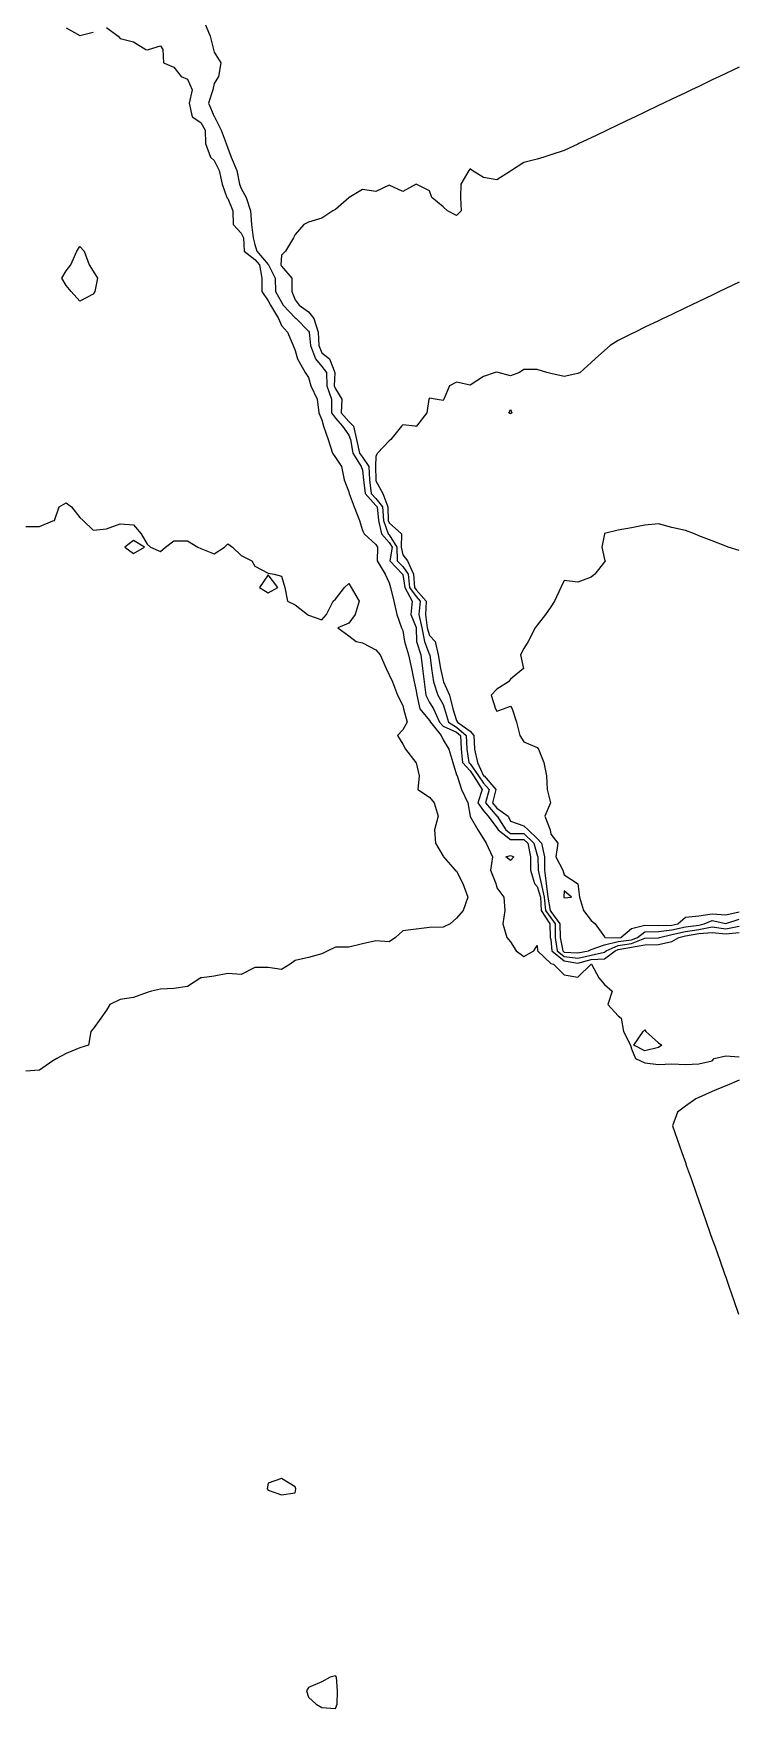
# Model space of a CAD drawing. Header units: metres. Extents: x 2681030 to 2681330, y 1246000 to 1246290.
# Drawn here: x 2681196.5 to 2681222.7, y 1246193.6 to 1246255.8 of the extents above; entities that cross this region are included whole.
import ezdxf

# ---------------------------------------------------------------- set-up
doc = ezdxf.new("R2010")
doc.units = ezdxf.units.M
doc.layers.add('BASIS_HOEHENLINIEN', color=8, linetype='Continuous')

msp = doc.modelspace()

# ---------------------------------------------------------------- linework, layer by layer
at = {"layer": 'BASIS_HOEHENLINIEN'}
for points in [[(2681197.75, 1246256.06, 429), (2681198.25, 1246255.776, 429), (2681198.75, 1246255.899, 429)], [(2681199.25, 1246256.065, 429), (2681199.683, 1246255.75, 429), (2681199.75, 1246255.66, 429), (2681200.25, 1246255.536, 429), (2681200.708, 1246255.25, 429), (2681200.75, 1246255.235, 429), (2681200.805, 1246255.25, 429), (2681201.25, 1246255.386, 429), (2681201.332, 1246255.25, 429), (2681201.362, 1246254.75, 429), (2681201.75, 1246254.589, 429), (2681202.02, 1246254.25, 429), (2681202.25, 1246254.143, 429), (2681202.426, 1246253.75, 429), (2681202.318, 1246253.25, 429), (2681202.425, 1246252.75, 429), (2681202.75, 1246252.536, 429), (2681202.915, 1246252.25, 429), (2681202.919, 1246251.75, 429), (2681203.106, 1246251.25, 429), (2681203.25, 1246251.122, 429), (2681203.431, 1246250.75, 429), (2681203.538, 1246250.25, 429), (2681203.717, 1246249.75, 429), (2681203.75, 1246249.718, 429), (2681203.939, 1246249.25, 429), (2681203.956, 1246248.75, 429), (2681204.25, 1246248.422, 429), (2681204.329, 1246248.25, 429), (2681204.363, 1246247.75, 429), (2681204.75, 1246247.445, 429), (2681204.926, 1246247.25, 429), (2681205.01, 1246246.75, 429), (2681205.01, 1246246.25, 429), (2681205.25, 1246245.914, 429), (2681205.342, 1246245.75, 429), (2681205.632, 1246245.25, 429), (2681205.75, 1246244.99, 429), (2681205.972, 1246244.75, 429), (2681206.184, 1246244.25, 429), (2681206.25, 1246244.064, 429), (2681206.345, 1246243.75, 429), (2681206.622, 1246243.25, 429), (2681206.75, 1246243.057, 429), (2681206.834, 1246242.75, 429), (2681207.068, 1246242.25, 429), (2681207.127, 1246241.75, 429), (2681207.25, 1246241.484, 429), (2681207.301, 1246241.25, 429), (2681207.478, 1246240.75, 429), (2681207.64, 1246240.25, 429), (2681207.75, 1246240.088, 429), (2681207.973, 1246239.75, 429), (2681208.077, 1246239.25, 429), (2681208.25, 1246238.808, 429), (2681208.26, 1246238.75, 429), (2681208.44, 1246238.25, 429), (2681208.645, 1246237.75, 429), (2681208.75, 1246237.377, 429), (2681208.819, 1246237.25, 429), (2681209.25, 1246236.858, 429), (2681209.314, 1246236.75, 429), (2681209.295, 1246236.25, 429), (2681209.598, 1246235.75, 429), (2681209.75, 1246235.43, 429), (2681209.797, 1246235.25, 429), (2681209.916, 1246234.75, 429), (2681210.031, 1246234.25, 429), (2681210.202, 1246233.75, 429), (2681210.25, 1246233.651, 429), (2681210.316, 1246233.25, 429), (2681210.469, 1246232.75, 429), (2681210.572, 1246232.25, 429), (2681210.677, 1246231.75, 429), (2681210.75, 1246231.413, 429), (2681210.77, 1246231.25, 429), (2681210.884, 1246230.75, 429), (2681211.25, 1246230.31, 429), (2681211.279, 1246230.25, 429), (2681211.677, 1246229.75, 429), (2681211.75, 1246229.589, 429), (2681211.959, 1246229.25, 429), (2681212.108, 1246228.75, 429), (2681212.25, 1246228.291, 429), (2681212.267, 1246228.25, 429), (2681212.432, 1246227.75, 429), (2681212.669, 1246227.25, 429), (2681212.749, 1246226.75, 429), (2681212.75, 1246226.747, 429), (2681213.038, 1246226.25, 429), (2681213.25, 1246225.915, 429), (2681213.351, 1246225.75, 429), (2681213.591, 1246225.25, 429), (2681213.51, 1246224.75, 429), (2681213.704, 1246224.25, 429), (2681213.75, 1246224.088, 429), (2681214.012, 1246223.75, 429), (2681214.037, 1246223.25, 429), (2681213.965, 1246222.75, 429), (2681214.116, 1246222.25, 429), (2681214.25, 1246222.086, 429), (2681214.47, 1246221.75, 429), (2681214.75, 1246221.536, 429), (2681215.123, 1246221.75, 429), (2681215.25, 1246221.95, 429), (2681215.259, 1246221.75, 429), (2681215.75, 1246221.28, 429), (2681215.849, 1246221.25, 429), (2681216.25, 1246220.856, 429), (2681216.75, 1246220.768, 429), (2681217.248, 1246221.25, 429), (2681217.25, 1246221.251, 429), (2681217.261, 1246221.25, 429), (2681217.541, 1246220.75, 429), (2681217.75, 1246220.5, 429), (2681218.032, 1246220.25, 429), (2681217.867, 1246219.75, 429), (2681218.25, 1246219.333, 429), (2681218.37, 1246219.25, 429), (2681218.451, 1246218.75, 429), (2681218.715, 1246218.25, 429), (2681218.75, 1246218.11, 429), (2681218.899, 1246217.75, 429), (2681219.25, 1246217.594, 429), (2681219.75, 1246217.52, 429), (2681220.25, 1246217.546, 429), (2681220.75, 1246217.524, 429), (2681221.25, 1246217.549, 429), (2681221.75, 1246217.665, 429), (2681221.82, 1246217.75, 429), (2681222.25, 1246217.848, 429), (2681222.75, 1246217.814, 429)], [(2681202.885, 1246256.25, 428.5), (2681203.092, 1246255.75, 428.5), (2681203.224, 1246255.25, 428.5), (2681203.25, 1246255.147, 428.5), (2681203.492, 1246254.75, 428.5), (2681203.4, 1246254.25, 428.5), (2681203.25, 1246253.984, 428.5), (2681203.195, 1246253.75, 428.5), (2681203.04, 1246253.25, 428.5), (2681203.25, 1246252.759, 428.5), (2681203.259, 1246252.75, 428.5), (2681203.51, 1246252.25, 428.5), (2681203.689, 1246251.75, 428.5), (2681203.75, 1246251.582, 428.5), (2681203.874, 1246251.25, 428.5), (2681204.089, 1246250.75, 428.5), (2681204.181, 1246250.25, 428.5), (2681204.25, 1246250.085, 428.5), (2681204.433, 1246249.75, 428.5), (2681204.59, 1246249.25, 428.5), (2681204.63, 1246248.75, 428.5), (2681204.691, 1246248.25, 428.5), (2681204.75, 1246248.004, 428.5), (2681204.832, 1246247.75, 428.5), (2681205.25, 1246247.261, 428.5), (2681205.259, 1246247.25, 428.5), (2681205.51, 1246246.75, 428.5), (2681205.526, 1246246.25, 428.5), (2681205.75, 1246245.857, 428.5), (2681205.814, 1246245.75, 428.5), (2681206.25, 1246245.281, 428.5), (2681206.286, 1246245.25, 428.5), (2681206.75, 1246244.787, 428.5), (2681206.771, 1246244.75, 428.5), (2681206.819, 1246244.25, 428.5), (2681207.004, 1246243.75, 428.5), (2681207.25, 1246243.47, 428.5), (2681207.42, 1246243.25, 428.5), (2681207.431, 1246242.75, 428.5), (2681207.608, 1246242.25, 428.5), (2681207.599, 1246241.75, 428.5), (2681207.75, 1246241.547, 428.5), (2681208.01, 1246241.25, 428.5), (2681208.25, 1246240.913, 428.5), (2681208.311, 1246240.75, 428.5), (2681208.397, 1246240.25, 428.5), (2681208.709, 1246239.75, 428.5), (2681208.75, 1246239.613, 428.5), (2681208.795, 1246239.25, 428.5), (2681208.851, 1246238.75, 428.5), (2681209.25, 1246238.307, 428.5), (2681209.296, 1246238.25, 428.5), (2681209.349, 1246237.75, 428.5), (2681209.455, 1246237.25, 428.5), (2681209.75, 1246236.925, 428.5), (2681209.854, 1246236.75, 428.5), (2681209.768, 1246236.25, 428.5), (2681210.246, 1246235.75, 428.5), (2681210.25, 1246235.74, 428.5), (2681210.322, 1246235.25, 428.5), (2681210.601, 1246234.75, 428.5), (2681210.549, 1246234.25, 428.5), (2681210.75, 1246233.769, 428.5), (2681210.755, 1246233.75, 428.5), (2681210.761, 1246233.25, 428.5), (2681210.921, 1246232.75, 428.5), (2681210.986, 1246232.25, 428.5), (2681211.047, 1246231.75, 428.5), (2681211.107, 1246231.25, 428.5), (2681211.25, 1246230.977, 428.5), (2681211.398, 1246230.75, 428.5), (2681211.615, 1246230.25, 428.5), (2681211.75, 1246230.101, 428.5), (2681212.25, 1246229.876, 428.5), (2681212.392, 1246229.75, 428.5), (2681212.422, 1246229.25, 428.5), (2681212.465, 1246228.75, 428.5), (2681212.75, 1246228.441, 428.5), (2681212.884, 1246228.25, 428.5), (2681213.195, 1246227.75, 428.5), (2681213.037, 1246227.25, 428.5), (2681213.25, 1246226.956, 428.5), (2681213.419, 1246226.75, 428.5), (2681213.75, 1246226.327, 428.5), (2681213.799, 1246226.25, 428.5), (2681214.25, 1246225.89, 428.5), (2681214.75, 1246225.89, 428.5), (2681214.894, 1246225.75, 428.5), (2681214.997, 1246225.25, 428.5), (2681214.996, 1246224.75, 428.5), (2681215.144, 1246224.25, 428.5), (2681215.25, 1246224.14, 428.5), (2681215.362, 1246223.75, 428.5), (2681215.391, 1246223.25, 428.5), (2681215.72, 1246222.75, 428.5), (2681215.732, 1246222.25, 428.5), (2681215.75, 1246222.176, 428.5), (2681215.792, 1246221.75, 428.5), (2681216.25, 1246221.38, 428.5), (2681216.75, 1246221.291, 428.5), (2681217.25, 1246221.423, 428.5), (2681217.75, 1246221.459, 428.5), (2681218.136, 1246221.75, 428.5), (2681218.25, 1246221.801, 428.5), (2681218.75, 1246221.881, 428.5), (2681219.25, 1246221.976, 428.5), (2681219.75, 1246221.981, 428.5), (2681220.25, 1246222.093, 428.5), (2681220.512, 1246222.25, 428.5), (2681220.75, 1246222.308, 428.5), (2681221.25, 1246222.391, 428.5), (2681221.75, 1246222.432, 428.5), (2681222.25, 1246222.38, 428.5), (2681222.75, 1246222.433, 428.5)], [(2681222.75, 1246254.597, 428), (2681222.25, 1246254.358, 428), (2681222.024, 1246254.25, 428), (2681221.75, 1246254.119, 428), (2681221.25, 1246253.88, 428), (2681220.979, 1246253.75, 428), (2681220.75, 1246253.641, 428), (2681220.25, 1246253.402, 428), (2681219.933, 1246253.25, 428), (2681219.75, 1246253.163, 428), (2681219.25, 1246252.924, 428), (2681218.887, 1246252.75, 428), (2681218.75, 1246252.685, 428), (2681218.25, 1246252.446, 428), (2681217.841, 1246252.25, 428), (2681217.75, 1246252.207, 428), (2681217.25, 1246251.967, 428), (2681216.795, 1246251.75, 428), (2681216.75, 1246251.729, 428), (2681216.25, 1246251.497, 428), (2681215.75, 1246251.33, 428), (2681215.492, 1246251.25, 428), (2681215.25, 1246251.174, 428), (2681214.75, 1246251.054, 428), (2681214.287, 1246250.75, 428), (2681214.25, 1246250.733, 428), (2681213.75, 1246250.409, 428), (2681213.25, 1246250.489, 428), (2681212.829, 1246250.75, 428), (2681212.75, 1246250.809, 428), (2681212.704, 1246250.75, 428), (2681212.413, 1246250.25, 428), (2681212.399, 1246249.75, 428), (2681212.424, 1246249.25, 428), (2681212.25, 1246249.084, 428), (2681211.916, 1246249.25, 428), (2681211.75, 1246249.399, 428), (2681211.33, 1246249.75, 428), (2681211.25, 1246250.002, 428), (2681210.75, 1246250.24, 428), (2681210.25, 1246249.976, 428), (2681209.75, 1246250.204, 428), (2681209.25, 1246249.976, 428), (2681208.75, 1246250.046, 428), (2681208.266, 1246249.75, 428), (2681208.25, 1246249.737, 428), (2681207.75, 1246249.309, 428), (2681207.659, 1246249.25, 428), (2681207.25, 1246248.98, 428), (2681206.75, 1246248.829, 428), (2681206.573, 1246248.75, 428), (2681206.25, 1246248.375, 428), (2681206.197, 1246248.25, 428), (2681205.897, 1246247.75, 428), (2681205.75, 1246247.606, 428), (2681205.725, 1246247.25, 428), (2681205.75, 1246247.196, 428), (2681206.131, 1246246.75, 428), (2681206.13, 1246246.25, 428), (2681206.25, 1246245.946, 428), (2681206.403, 1246245.75, 428), (2681206.75, 1246245.498, 428), (2681206.943, 1246245.25, 428), (2681207.111, 1246244.75, 428), (2681207.135, 1246244.25, 428), (2681207.25, 1246243.972, 428), (2681207.525, 1246243.75, 428), (2681207.724, 1246243.25, 428), (2681207.701, 1246242.75, 428), (2681207.75, 1246242.64, 428), (2681207.985, 1246242.25, 428), (2681207.958, 1246241.75, 428), (2681208.25, 1246241.425, 428), (2681208.418, 1246241.25, 428), (2681208.537, 1246240.75, 428), (2681208.647, 1246240.25, 428), (2681208.75, 1246240.095, 428), (2681208.985, 1246239.75, 428), (2681209.021, 1246239.25, 428), (2681209.076, 1246238.75, 428), (2681209.25, 1246238.557, 428), (2681209.498, 1246238.25, 428), (2681209.531, 1246237.75, 428), (2681209.714, 1246237.25, 428), (2681209.75, 1246237.211, 428), (2681210.025, 1246236.75, 428), (2681210.041, 1246236.25, 428), (2681210.25, 1246236.033, 428), (2681210.449, 1246235.75, 428), (2681210.504, 1246235.25, 428), (2681210.75, 1246234.92, 428), (2681210.903, 1246234.75, 428), (2681210.853, 1246234.25, 428), (2681210.954, 1246233.75, 428), (2681211.063, 1246233.25, 428), (2681211.25, 1246232.752, 428), (2681211.251, 1246232.75, 428), (2681211.323, 1246232.25, 428), (2681211.395, 1246231.75, 428), (2681211.552, 1246231.25, 428), (2681211.75, 1246230.9, 428), (2681211.8, 1246230.75, 428), (2681211.945, 1246230.25, 428), (2681212.25, 1246230.069, 428), (2681212.61, 1246229.75, 428), (2681212.627, 1246229.25, 428), (2681212.707, 1246228.75, 428), (2681212.75, 1246228.704, 428), (2681213.068, 1246228.25, 428), (2681213.25, 1246227.988, 428), (2681213.464, 1246227.75, 428), (2681213.325, 1246227.25, 428), (2681213.75, 1246226.758, 428), (2681213.761, 1246226.75, 428), (2681214.074, 1246226.25, 428), (2681214.25, 1246226.11, 428), (2681214.75, 1246226.111, 428), (2681215.124, 1246225.75, 428), (2681215.25, 1246225.307, 428), (2681215.267, 1246225.25, 428), (2681215.281, 1246224.75, 428), (2681215.392, 1246224.25, 428), (2681215.499, 1246223.75, 428), (2681215.557, 1246223.25, 428), (2681215.75, 1246222.974, 428), (2681215.914, 1246222.75, 428), (2681215.919, 1246222.25, 428), (2681215.993, 1246221.75, 428), (2681216.25, 1246221.542, 428), (2681216.75, 1246221.484, 428), (2681217.25, 1246221.595, 428), (2681217.75, 1246221.703, 428)], [(2681198.81, 1246246.25, 429.5), (2681198.75, 1246246.162, 429.5), (2681198.25, 1246245.894, 429.5), (2681197.934, 1246246.25, 429.5), (2681197.75, 1246246.484, 429.5), (2681197.58, 1246246.75, 429.5), (2681197.75, 1246247.022, 429.5), (2681197.924, 1246247.25, 429.5), (2681198.144, 1246247.75, 429.5), (2681198.25, 1246247.924, 429.5), (2681198.418, 1246247.75, 429.5), (2681198.602, 1246247.25, 429.5), (2681198.75, 1246247.012, 429.5), (2681198.906, 1246246.75, 429.5), (2681198.81, 1246246.25, 429.5)], [(2681222.75, 1246246.601, 427.5), (2681222.25, 1246246.362, 427.5), (2681222.016, 1246246.25, 427.5), (2681221.75, 1246246.123, 427.5), (2681221.25, 1246245.884, 427.5), (2681220.97, 1246245.75, 427.5), (2681220.75, 1246245.645, 427.5), (2681220.25, 1246245.406, 427.5), (2681219.924, 1246245.25, 427.5), (2681219.75, 1246245.167, 427.5), (2681219.25, 1246244.928, 427.5), (2681218.879, 1246244.75, 427.5), (2681218.75, 1246244.688, 427.5), (2681218.25, 1246244.437, 427.5), (2681217.957, 1246244.25, 427.5), (2681217.75, 1246244.065, 427.5), (2681217.397, 1246243.75, 427.5), (2681217.25, 1246243.618, 427.5), (2681216.844, 1246243.25, 427.5), (2681216.75, 1246243.207, 427.5), (2681216.25, 1246243.091, 427.5), (2681215.75, 1246243.204, 427.5), (2681215.607, 1246243.25, 427.5), (2681215.25, 1246243.357, 427.5), (2681214.75, 1246243.352, 427.5), (2681214.588, 1246243.25, 427.5), (2681214.25, 1246243.116, 427.5), (2681213.794, 1246243.25, 427.5), (2681213.75, 1246243.262, 427.5), (2681213.683, 1246243.25, 427.5), (2681213.25, 1246243.102, 427.5), (2681212.75, 1246242.769, 427.5), (2681212.25, 1246242.883, 427.5), (2681211.989, 1246242.75, 427.5), (2681211.779, 1246242.25, 427.5), (2681211.75, 1246242.203, 427.5), (2681211.449, 1246242.25, 427.5), (2681211.25, 1246242.29, 427.5), (2681211.221, 1246242.25, 427.5), (2681211.14, 1246241.75, 427.5), (2681210.756, 1246241.25, 427.5), (2681210.75, 1246241.244, 427.5), (2681210.708, 1246241.25, 427.5), (2681210.25, 1246241.298, 427.5), (2681210.204, 1246241.25, 427.5), (2681209.809, 1246240.75, 427.5), (2681209.75, 1246240.709, 427.5), (2681209.31, 1246240.25, 427.5), (2681209.25, 1246240.141, 427.5), (2681209.24, 1246239.75, 427.5), (2681209.246, 1246239.25, 427.5), (2681209.25, 1246239.214, 427.5), (2681209.507, 1246238.75, 427.5), (2681209.7, 1246238.25, 427.5), (2681209.712, 1246237.75, 427.5), (2681209.75, 1246237.653, 427.5), (2681210.203, 1246237.25, 427.5), (2681210.195, 1246236.75, 427.5), (2681210.25, 1246236.463, 427.5), (2681210.425, 1246236.25, 427.5), (2681210.649, 1246235.75, 427.5), (2681210.686, 1246235.25, 427.5), (2681210.75, 1246235.164, 427.5), (2681211.123, 1246234.75, 427.5), (2681211.1, 1246234.25, 427.5), (2681211.153, 1246233.75, 427.5), (2681211.25, 1246233.468, 427.5), (2681211.457, 1246233.25, 427.5), (2681211.567, 1246232.75, 427.5), (2681211.658, 1246232.25, 427.5), (2681211.75, 1246231.803, 427.5), (2681211.769, 1246231.75, 427.5), (2681211.986, 1246231.25, 427.5), (2681212.114, 1246230.75, 427.5), (2681212.25, 1246230.312, 427.5), (2681212.288, 1246230.25, 427.5), (2681212.75, 1246229.912, 427.5), (2681212.891, 1246229.75, 427.5), (2681212.911, 1246229.25, 427.5), (2681213.022, 1246228.75, 427.5), (2681213.25, 1246228.258, 427.5), (2681213.272, 1246228.25, 427.5), (2681213.703, 1246227.75, 427.5), (2681213.583, 1246227.25, 427.5), (2681213.75, 1246227.057, 427.5), (2681214.165, 1246226.75, 427.5), (2681214.25, 1246226.566, 427.5), (2681214.75, 1246226.399, 427.5), (2681214.91, 1246226.25, 427.5), (2681215.25, 1246225.93, 427.5), (2681215.407, 1246225.75, 427.5), (2681215.511, 1246225.25, 427.5), (2681215.519, 1246224.75, 427.5), (2681215.577, 1246224.25, 427.5), (2681215.635, 1246223.75, 427.5), (2681215.723, 1246223.25, 427.5), (2681215.75, 1246223.212, 427.5), (2681216.088, 1246222.75, 427.5), (2681216.094, 1246222.25, 427.5), (2681216.193, 1246221.75, 427.5), (2681216.25, 1246221.704, 427.5), (2681216.75, 1246221.676, 427.5)], [(2681214.302, 1246241.75, 427.5), (2681214.25, 1246241.71, 427.5), (2681214.186, 1246241.75, 427.5), (2681214.25, 1246241.876, 427.5), (2681214.302, 1246241.75, 427.5)], [(2681196.25, 1246237.523, 429.5), (2681196.75, 1246237.516, 429.5), (2681197.25, 1246237.737, 429.5), (2681197.316, 1246237.75, 429.5), (2681197.483, 1246238.25, 429.5), (2681197.75, 1246238.397, 429.5), (2681197.941, 1246238.25, 429.5), (2681198.25, 1246237.859, 429.5), (2681198.373, 1246237.75, 429.5), (2681198.75, 1246237.383, 429.5), (2681199.25, 1246237.44, 429.5), (2681199.75, 1246237.623, 429.5), (2681200.25, 1246237.587, 429.5), (2681200.538, 1246237.25, 429.5), (2681200.75, 1246236.865, 429.5), (2681200.883, 1246236.75, 429.5), (2681201.25, 1246236.597, 429.5), (2681201.439, 1246236.75, 429.5), (2681201.75, 1246236.988, 429.5), (2681202.25, 1246236.986, 429.5), (2681202.635, 1246236.75, 429.5), (2681202.75, 1246236.709, 429.5), (2681203.25, 1246236.5, 429.5), (2681203.631, 1246236.75, 429.5), (2681203.75, 1246236.871, 429.5), (2681203.921, 1246236.75, 429.5), (2681204.25, 1246236.44, 429.5), (2681204.65, 1246236.25, 429.5), (2681204.75, 1246236.051, 429.5), (2681205.25, 1246235.782, 429.5), (2681205.473, 1246235.75, 429.5), (2681205.75, 1246235.671, 429.5), (2681205.864, 1246235.25, 429.5), (2681205.975, 1246234.75, 429.5), (2681206.25, 1246234.616, 429.5), (2681206.717, 1246234.25, 429.5), (2681206.75, 1246234.225, 429.5), (2681207.25, 1246234.048, 429.5), (2681207.42, 1246234.25, 429.5), (2681207.663, 1246234.75, 429.5), (2681207.75, 1246234.82, 429.5), (2681208.085, 1246235.25, 429.5), (2681208.25, 1246235.403, 429.5), (2681208.331, 1246235.25, 429.5), (2681208.627, 1246234.75, 429.5), (2681208.486, 1246234.25, 429.5), (2681208.25, 1246233.931, 429.5), (2681207.843, 1246233.75, 429.5), (2681208.25, 1246233.459, 429.5), (2681208.522, 1246233.25, 429.5), (2681208.75, 1246233.194, 429.5), (2681209.25, 1246232.943, 429.5), (2681209.409, 1246232.75, 429.5), (2681209.636, 1246232.25, 429.5), (2681209.75, 1246232.011, 429.5), (2681209.866, 1246231.75, 429.5), (2681210.057, 1246231.25, 429.5), (2681210.25, 1246230.869, 429.5), (2681210.274, 1246230.75, 429.5), (2681210.419, 1246230.25, 429.5), (2681210.25, 1246229.966, 429.5), (2681210.052, 1246229.75, 429.5), (2681210.25, 1246229.434, 429.5), (2681210.354, 1246229.25, 429.5), (2681210.741, 1246228.75, 429.5), (2681210.75, 1246228.732, 429.5), (2681210.862, 1246228.25, 429.5), (2681210.809, 1246227.75, 429.5), (2681211.25, 1246227.463, 429.5), (2681211.422, 1246227.25, 429.5), (2681211.563, 1246226.75, 429.5), (2681211.429, 1246226.25, 429.5), (2681211.469, 1246225.75, 429.5), (2681211.75, 1246225.265, 429.5), (2681211.76, 1246225.25, 429.5), (2681212.196, 1246224.75, 429.5), (2681212.25, 1246224.709, 429.5), (2681212.478, 1246224.25, 429.5), (2681212.669, 1246223.75, 429.5), (2681212.5, 1246223.25, 429.5), (2681212.25, 1246222.961, 429.5), (2681212.013, 1246222.75, 429.5), (2681211.75, 1246222.631, 429.5), (2681211.25, 1246222.613, 429.5), (2681210.75, 1246222.551, 429.5), (2681210.25, 1246222.488, 429.5), (2681209.986, 1246222.25, 429.5), (2681209.75, 1246222.084, 429.5), (2681209.25, 1246222.12, 429.5), (2681208.75, 1246222.006, 429.5), (2681208.25, 1246221.885, 429.5), (2681207.75, 1246221.889, 429.5), (2681207.47, 1246221.75, 429.5), (2681207.25, 1246221.64, 429.5), (2681206.75, 1246221.506, 429.5), (2681206.25, 1246221.394, 429.5), (2681206.063, 1246221.25, 429.5), (2681205.75, 1246221.06, 429.5), (2681205.25, 1246221.127, 429.5), (2681204.75, 1246221.125, 429.5), (2681204.25, 1246220.866, 429.5), (2681203.75, 1246220.904, 429.5), (2681203.25, 1246220.807, 429.5), (2681202.783, 1246220.75, 429.5), (2681202.75, 1246220.745, 429.5), (2681202.25, 1246220.419, 429.5), (2681201.75, 1246220.349, 429.5), (2681201.25, 1246220.322, 429.5), (2681200.917, 1246220.25, 429.5), (2681200.75, 1246220.207, 429.5), (2681200.25, 1246220.019, 429.5), (2681199.75, 1246219.948, 429.5), (2681199.365, 1246219.75, 429.5), (2681199.25, 1246219.543, 429.5), (2681199.029, 1246219.25, 429.5), (2681198.75, 1246218.852, 429.5), (2681198.667, 1246218.75, 429.5), (2681198.582, 1246218.25, 429.5), (2681198.25, 1246218.145, 429.5), (2681197.75, 1246217.939, 429.5), (2681197.402, 1246217.75, 429.5), (2681197.25, 1246217.667, 429.5), (2681196.75, 1246217.321, 429.5), (2681196.25, 1246217.284, 429.5)], [(2681222.75, 1246236.635, 427), (2681222.334, 1246236.75, 427), (2681222.25, 1246236.785, 427), (2681221.75, 1246236.992, 427), (2681221.25, 1246237.173, 427), (2681221.095, 1246237.25, 427), (2681220.75, 1246237.374, 427), (2681220.25, 1246237.488, 427), (2681219.75, 1246237.62, 427), (2681219.25, 1246237.565, 427), (2681218.75, 1246237.473, 427), (2681218.25, 1246237.38, 427), (2681217.75, 1246237.259, 427), (2681217.747, 1246237.25, 427), (2681217.649, 1246236.75, 427), (2681217.75, 1246236.294, 427), (2681217.772, 1246236.25, 427), (2681217.75, 1246236.212, 427), (2681217.388, 1246235.75, 427), (2681217.25, 1246235.633, 427), (2681216.75, 1246235.455, 427), (2681216.25, 1246235.513, 427), (2681216.123, 1246235.25, 427), (2681215.882, 1246234.75, 427), (2681215.75, 1246234.534, 427), (2681215.558, 1246234.25, 427), (2681215.25, 1246233.853, 427), (2681215.173, 1246233.75, 427), (2681214.906, 1246233.25, 427), (2681214.75, 1246232.983, 427), (2681214.621, 1246232.75, 427), (2681214.733, 1246232.25, 427), (2681214.25, 1246231.849, 427), (2681214.178, 1246231.75, 427), (2681213.75, 1246231.475, 427), (2681213.535, 1246231.25, 427), (2681213.7, 1246230.75, 427), (2681213.75, 1246230.661, 427), (2681213.988, 1246230.75, 427), (2681214.25, 1246230.847, 427), (2681214.321, 1246230.75, 427), (2681214.472, 1246230.25, 427), (2681214.598, 1246229.75, 427), (2681214.75, 1246229.524, 427), (2681215.25, 1246229.308, 427), (2681215.298, 1246229.25, 427), (2681215.493, 1246228.75, 427), (2681215.595, 1246228.25, 427), (2681215.615, 1246227.75, 427), (2681215.737, 1246227.25, 427), (2681215.524, 1246226.75, 427), (2681215.725, 1246226.25, 427), (2681215.75, 1246226.084, 427), (2681216.017, 1246225.75, 427), (2681215.939, 1246225.25, 427), (2681216.197, 1246224.75, 427), (2681216.25, 1246224.574, 427), (2681216.74, 1246224.25, 427), (2681216.75, 1246224.236, 427), (2681216.818, 1246223.75, 427), (2681216.96, 1246223.25, 427), (2681217.25, 1246222.882, 427), (2681217.403, 1246222.75, 427), (2681217.75, 1246222.267, 427), (2681217.76, 1246222.25, 427), (2681218.25, 1246222.238, 427)], [(2681200.25, 1246236.515, 429.5), (2681200.658, 1246236.75, 429.5), (2681200.25, 1246236.997, 429.5), (2681199.928, 1246236.75, 429.5), (2681200.25, 1246236.515, 429.5)], [(2681205.25, 1246235.056, 429.5), (2681205.613, 1246235.25, 429.5), (2681205.25, 1246235.723, 429.5), (2681204.926, 1246235.25, 429.5), (2681205.25, 1246235.056, 429.5)], [(2681214.379, 1246225.25, 429), (2681214.25, 1246225.112, 429), (2681214.08, 1246225.25, 429), (2681214.25, 1246225.291, 429), (2681214.379, 1246225.25, 429)], [(2681216.25, 1246223.72, 427), (2681216.524, 1246223.75, 427), (2681216.25, 1246223.98, 427), (2681216.234, 1246223.75, 427), (2681216.25, 1246223.72, 427)], [(2681216.75, 1246221.676, 427.5), (2681217.147, 1246221.75, 427.5), (2681217.25, 1246221.796, 427.5), (2681217.75, 1246221.974, 427.5), (2681218.25, 1246222.092, 427.5), (2681218.75, 1246222.158, 427.5), (2681218.968, 1246222.25, 427.5), (2681219.25, 1246222.461, 427.5), (2681219.75, 1246222.466, 427.5), (2681220.25, 1246222.53, 427.5), (2681220.75, 1246222.643, 427.5), (2681221.25, 1246222.702, 427.5), (2681221.446, 1246222.75, 427.5), (2681221.75, 1246222.872, 427.5), (2681222.25, 1246222.772, 427.5), (2681222.75, 1246222.933, 427.5)], [(2681218.25, 1246222.238, 427), (2681218.35, 1246222.25, 427), (2681218.75, 1246222.579, 427), (2681219.25, 1246222.706, 427), (2681219.75, 1246222.692, 427), (2681220.25, 1246222.703, 427), (2681220.465, 1246222.75, 427), (2681220.75, 1246222.998, 427), (2681221.25, 1246223.057, 427), (2681221.75, 1246223.129, 427), (2681222.25, 1246223.084, 427), (2681222.75, 1246223.203, 427)], [(2681217.75, 1246221.703, 428), (2681217.812, 1246221.75, 428), (2681218.25, 1246221.947, 428), (2681218.75, 1246222.02, 428), (2681219.25, 1246222.217, 428), (2681219.75, 1246222.239, 428), (2681219.783, 1246222.25, 428), (2681220.25, 1246222.358, 428), (2681220.75, 1246222.475, 428), (2681221.25, 1246222.546, 428), (2681221.75, 1246222.641, 428), (2681222.25, 1246222.572, 428), (2681222.75, 1246222.673, 428)], [(2681219.881, 1246218.25, 429), (2681219.75, 1246218.163, 429), (2681219.25, 1246218.032, 429), (2681218.838, 1246218.25, 429), (2681219.181, 1246218.75, 429), (2681219.25, 1246218.814, 429), (2681219.287, 1246218.75, 429), (2681219.75, 1246218.333, 429), (2681219.881, 1246218.25, 429)], [(2681222.75, 1246216.948, 429), (2681222.286, 1246216.75, 429), (2681222.25, 1246216.735, 429), (2681221.75, 1246216.519, 429), (2681221.25, 1246216.305, 429), (2681221.144, 1246216.25, 429), (2681220.75, 1246215.983, 429), (2681220.452, 1246215.75, 429), (2681220.272, 1246215.25, 429), (2681220.445, 1246214.75, 429), (2681220.621, 1246214.25, 429), (2681220.75, 1246213.881, 429), (2681220.796, 1246213.75, 429), (2681220.972, 1246213.25, 429), (2681221.148, 1246212.75, 429), (2681221.25, 1246212.46, 429), (2681221.324, 1246212.25, 429), (2681221.499, 1246211.75, 429), (2681221.675, 1246211.25, 429), (2681221.75, 1246211.036, 429), (2681221.851, 1246210.75, 429), (2681222.027, 1246210.25, 429), (2681222.203, 1246209.75, 429), (2681222.25, 1246209.616, 429), (2681222.379, 1246209.25, 429), (2681222.554, 1246208.75, 429), (2681222.73, 1246208.25, 429)], [(2681206.25, 1246201.611, 429), (2681206.273, 1246201.75, 429), (2681206.25, 1246201.825, 429), (2681205.75, 1246202.142, 429), (2681205.25, 1246201.961, 429), (2681205.214, 1246201.75, 429), (2681205.25, 1246201.7, 429), (2681205.75, 1246201.53, 429), (2681206.25, 1246201.611, 429)], [(2681207.75, 1246193.591, 429), (2681207.812, 1246193.75, 429), (2681207.828, 1246194.25, 429), (2681207.795, 1246194.75, 429), (2681207.75, 1246194.811, 429), (2681207.554, 1246194.75, 429), (2681207.25, 1246194.58, 429), (2681206.75, 1246194.373, 429), (2681206.68, 1246194.25, 429), (2681206.75, 1246194.009, 429), (2681207.034, 1246193.75, 429), (2681207.25, 1246193.624, 429), (2681207.75, 1246193.591, 429)]]:
    msp.add_polyline3d(points, dxfattribs=at)

doc.saveas('drawing.dxf')
